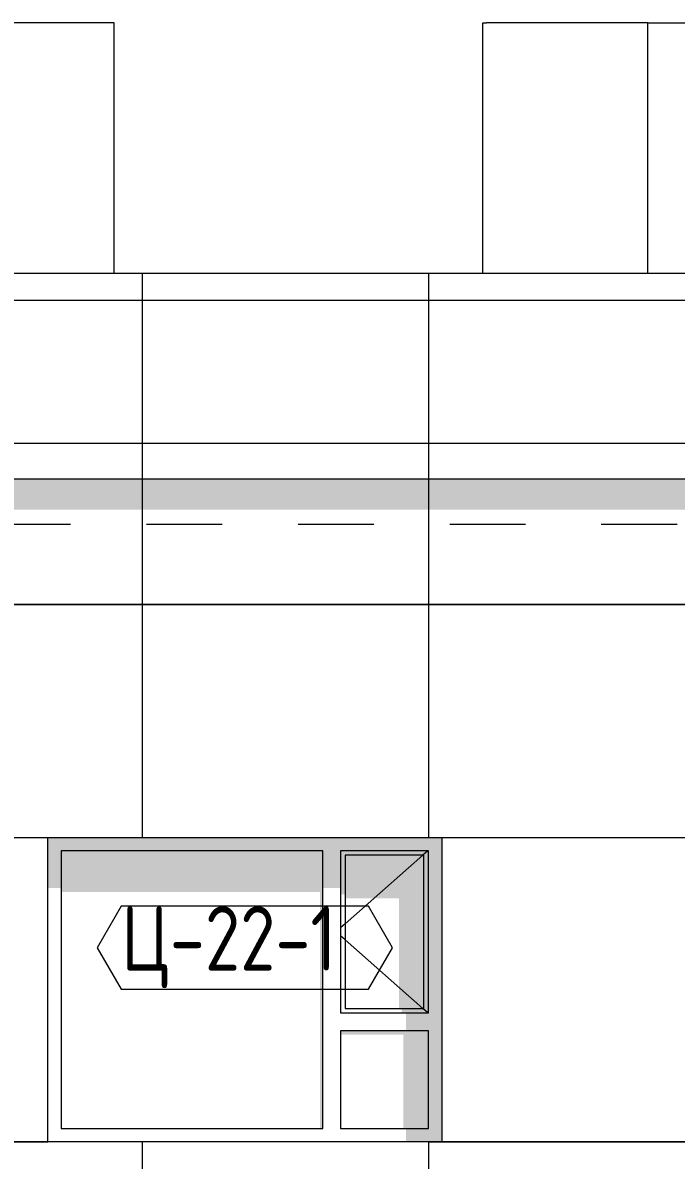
# Model space of a CAD drawing. Header units: millimetres. Extents: x 18162 to 7085488, y 72188 to 247925.
# Drawn here: x 5817469 to 5821118, y 151881 to 158234 of the extents above; entities that cross this region are included whole.
import ezdxf

# ---------------------------------------------------------------- set-up
doc = ezdxf.new("R2010")
doc.units = ezdxf.units.MM
doc.header["$MEASUREMENT"] = 0
doc.linetypes.add('Dashed', pattern=[423.333333, 211.666667, -211.666667])
doc.layers.add('Archicad Windows', color=7, linetype='Continuous')
doc.layers.add('Structural - Bearing', color=7, linetype='Continuous')
doc.styles.add('GENERATED_STYLE_3', font='', dxfattribs={"width": 0.8})
doc.styles.get('GENERATED_STYLE_3').set_extended_font_data('ISOCPEUR MON')
doc.dimstyles.new('GENERATED_STYLE__19', dxfattribs={"dimtxt": 440.00001, "dimasz": 228, "dimexe": 0.18, "dimexo": 31028.935828, "dimgap": 0, "dimtad": 1, "dimdec": 0, "dimzin": 0, "dimdsep": 46, "dimtxsty": 'GENERATED_STYLE_3', "dimblk": 'ARROWHEAD_2', "dimblk1": 'ARROWHEAD_2', "dimblk2": 'ARROWHEAD_2', "dimcen": 0.09, "dimclrd": 13, "dimclre": 13, "dimclrt": 13, "dimadec": 0, "dimazin": 0, "dimtfac": 1, "dimtdec": 4, "dimtmove": 0, "dimatfit": 3, "dimfxl": 1, "dimtolj": 1, "dimtzin": 0, "dimarcsym": 0})
doc.dimstyles.new('GENERATED_STYLE__23', dxfattribs={"dimtxt": 440.00001, "dimasz": 228, "dimexe": 0.18, "dimexo": 8313.817061, "dimgap": 0, "dimtad": 1, "dimdec": 0, "dimzin": 0, "dimdsep": 46, "dimtxsty": 'GENERATED_STYLE_3', "dimblk": 'ARROWHEAD_2', "dimblk1": 'ARROWHEAD_2', "dimblk2": 'ARROWHEAD_2', "dimcen": 0.09, "dimclrd": 13, "dimclre": 13, "dimclrt": 13, "dimadec": 0, "dimazin": 0, "dimtfac": 1, "dimtdec": 4, "dimtmove": 0, "dimatfit": 3, "dimfxl": 1, "dimtolj": 1, "dimtzin": 0, "dimarcsym": 0})
doc.dimstyles.new('GENERATED_STYLE__24', dxfattribs={"dimtxt": 440.00001, "dimasz": 228, "dimexe": 0.18, "dimexo": 8289.292714, "dimgap": 0, "dimtad": 1, "dimdec": 0, "dimzin": 0, "dimdsep": 46, "dimtxsty": 'GENERATED_STYLE_3', "dimblk": 'ARROWHEAD_2', "dimblk1": 'ARROWHEAD_2', "dimblk2": 'ARROWHEAD_2', "dimcen": 0.09, "dimclrd": 13, "dimclre": 13, "dimclrt": 13, "dimadec": 0, "dimazin": 0, "dimtfac": 1, "dimtdec": 4, "dimtmove": 0, "dimatfit": 3, "dimfxl": 1, "dimtolj": 1, "dimtzin": 0, "dimarcsym": 0})
doc.dimstyles.new('GENERATED_STYLE__25', dxfattribs={"dimtxt": 440.00001, "dimasz": 228, "dimexe": 0.18, "dimexo": 8181.554887, "dimgap": 0, "dimtad": 1, "dimdec": 0, "dimzin": 0, "dimdsep": 46, "dimtxsty": 'GENERATED_STYLE_3', "dimblk": 'ARROWHEAD_2', "dimblk1": 'ARROWHEAD_2', "dimblk2": 'ARROWHEAD_2', "dimcen": 0.09, "dimclrd": 13, "dimclre": 13, "dimclrt": 13, "dimadec": 0, "dimazin": 0, "dimtfac": 1, "dimtdec": 4, "dimtmove": 0, "dimatfit": 3, "dimfxl": 1, "dimtolj": 1, "dimtzin": 0, "dimarcsym": 0})

# ---------------------------------------------------------------- blocks, each defined once
blk = doc.blocks.new('*X2449', base_point=(5785635.3, 106384.1))
at = {"layer": 'Structural - Bearing', "color": 8, "linetype": 'Continuous', "lineweight": 13}
for p, q in [((5818135.3, 155884.1), (5818135.3, 155684.1)), ((5819735.3, 155884.1), (5819735.3, 155684.1)), ((5821335.3, 155884.1), (5821335.3, 155684.1)), ((5822935.3, 155884.1), (5822935.3, 155684.1))]:
    blk.add_line(p, q, dxfattribs=at)
blk = doc.blocks.new('*X2463', base_point=(5785635.3, 106384.1))
at = {"layer": 'Structural - Bearing', "color": 7, "linetype": 'Continuous', "lineweight": 9}
for p, q in [((5818135.3, 155334.1), (5818135.3, 154984.1)), ((5819735.3, 155334.1), (5819735.3, 154984.1)), ((5821335.3, 155334.1), (5821335.3, 154984.1)), ((5822935.3, 155334.1), (5822935.3, 154984.1)), ((5816708.8, 154984.1), (5817635.3, 154984.1)), ((5817635.3, 154984.1), (5816708.8, 154984.1)), ((5818135.3, 154984.1), (5817635.3, 154984.1)), ((5817635.3, 154984.1), (5818135.3, 154984.1)), ((5818135.3, 154984.1), (5819235.3, 154984.1)), ((5818135.3, 154984.1), (5818135.3, 154384.1)), ((5819235.3, 154984.1), (5818135.3, 154984.1)), ((5819735.3, 154984.1), (5819235.3, 154984.1)), ((5819235.3, 154984.1), (5819735.3, 154984.1)), ((5819735.3, 154984.1), (5820835.3, 154984.1)), ((5819735.3, 154984.1), (5819735.3, 154384.1)), ((5820835.3, 154984.1), (5819735.3, 154984.1)), ((5821335.3, 154984.1), (5820835.3, 154984.1)), ((5820835.3, 154984.1), (5821335.3, 154984.1)), ((5821335.3, 154984.1), (5822435.3, 154984.1)), ((5821335.3, 154984.1), (5821335.3, 154384.1)), ((5822435.3, 154984.1), (5821335.3, 154984.1)), ((5822935.3, 154984.1), (5822435.3, 154984.1)), ((5822435.3, 154984.1), (5822935.3, 154984.1)), ((5822935.3, 154984.1), (5823808.8, 154984.1)), ((5822935.3, 154984.1), (5822935.3, 154384.1)), ((5823808.8, 154984.1), (5822935.3, 154984.1)), ((5818135.3, 154384.1), (5818135.3, 153684.1)), ((5819735.3, 154384.1), (5819735.3, 153684.1)), ((5821335.3, 154384.1), (5821335.3, 153684.1)), ((5822935.3, 154384.1), (5822935.3, 151984.1)), ((5816708.8, 153684.1), (5817608.8, 153684.1)), ((5819808.8, 153684.1), (5820835.3, 153684.1)), ((5820835.3, 153684.1), (5821208.8, 153684.1)), ((5822808.8, 153684.1), (5822935.3, 153684.1)), ((5822935.3, 153684.1), (5823808.8, 153684.1)), ((5816708.8, 151984.1), (5817608.8, 151984.1)), ((5817608.8, 151984.1), (5816708.8, 151984.1)), ((5818135.3, 151984.1), (5818135.3, 151384.1)), ((5819735.3, 151984.1), (5820835.3, 151984.1)), ((5819735.3, 151984.1), (5819735.3, 151384.1)), ((5820835.3, 151984.1), (5819808.8, 151984.1)), ((5821208.8, 151984.1), (5820835.3, 151984.1)), ((5820835.3, 151984.1), (5821208.8, 151984.1)), ((5821335.3, 151984.1), (5821335.3, 151384.1)), ((5822935.3, 151984.1), (5822808.8, 151984.1)), ((5822935.3, 151984.1), (5823808.8, 151984.1)), ((5822935.3, 151984.1), (5822935.3, 151384.1)), ((5823808.8, 151984.1), (5822935.3, 151984.1)), ((5818135.3, 151384.1), (5818135.3, 151334.1)), ((5819735.3, 151384.1), (5819735.3, 151334.1)), ((5821335.3, 151384.1), (5821335.3, 151334.1)), ((5822935.3, 151384.1), (5822935.3, 151334.1))]:
    blk.add_line(p, q, dxfattribs=at)
blk = doc.blocks.new('*X2472', base_point=(5785635.3, 106384.1))
at = {"layer": 'Structural - Bearing', "color": 7, "linetype": 'Continuous', "lineweight": 9}
for p, q in [((5818135.3, 156834.1), (5818135.3, 155884.1)), ((5819735.3, 156834.1), (5819735.3, 155884.1)), ((5821335.3, 156834.1), (5821335.3, 155884.1)), ((5822935.3, 156834.1), (5822935.3, 155884.1)), ((5816708.8, 156684.1), (5817635.3, 156684.1)), ((5817635.3, 156684.1), (5818135.3, 156684.1)), ((5818135.3, 156684.1), (5819235.3, 156684.1)), ((5819235.3, 156684.1), (5819735.3, 156684.1)), ((5819735.3, 156684.1), (5820835.3, 156684.1)), ((5820835.3, 156684.1), (5821335.3, 156684.1)), ((5821335.3, 156684.1), (5822435.3, 156684.1)), ((5822435.3, 156684.1), (5822935.3, 156684.1)), ((5822935.3, 156684.1), (5823808.8, 156684.1))]:
    blk.add_line(p, q, dxfattribs=at)
blk = doc.blocks.new('*X2473', base_point=(5785635.3, 106384.1))
at = {"layer": 'Structural - Bearing', "color": 7, "linetype": 'Continuous', "lineweight": 9}
for p, q in [((5818135.3, 155684.1), (5818135.3, 155334.1)), ((5819735.3, 155684.1), (5819735.3, 155334.1)), ((5821335.3, 155684.1), (5821335.3, 155334.1)), ((5822935.3, 155684.1), (5822935.3, 155334.1))]:
    blk.add_line(p, q, dxfattribs=at)
blk = doc.blocks.new('*D2623', base_point=(5785635.3, 106384.1))
at = {"color": 12, "linetype": 'Continuous', "lineweight": 35}
for p, q in [((5838328.4, 152770.7), (5838628.4, 152597.5)), ((5838328.4, 151420.7), (5838628.4, 151247.5))]:
    blk.add_line(p, q, dxfattribs=at)
at = {"color": 13, "linetype": 'Continuous', "lineweight": 13}
for p, q in [((5838703.4, 152684.1), (5837187.8, 152684.1)), ((5838478.4, 151334.1), (5838478.4, 152684.1)), ((5838703.4, 151334.1), (5837187.8, 151334.1))]:
    blk.add_line(p, q, dxfattribs=at)
at = {"color": 13, "lineweight": 13, "insert": (5838605.9, 151490.9), "char_height": 440, "attachment_point": 7, "rotation": 90, "style": 'GENERATED_STYLE_3'}
blk.add_mtext('\\A1;{\\pql;\\fISOCPEUR MON|b0|i0|c0|p0;\\W0.800000;1,350}', dxfattribs=at)
blk = doc.blocks.new('ARROWHEAD_2')
at = {"color": 0, "linetype": 'Continuous', "lineweight": 0}
for p, q in [((-0.378, -0.655), (0.378, 0.655)), ((0, 0), (-1, 0))]:
    blk.add_line(p, q, dxfattribs=at)
blk = doc.blocks.new('*D2624', base_point=(5785635.3, 106384.1))
at = {"color": 12, "linetype": 'Continuous', "lineweight": 35}
for p, q in [((5838328.4, 155770.7), (5838628.4, 155597.5)), ((5838328.4, 152770.7), (5838628.4, 152597.5))]:
    blk.add_line(p, q, dxfattribs=at)
at = {"color": 13, "linetype": 'Continuous', "lineweight": 13}
for p, q in [((5838703.4, 155684.1), (5824852.6, 155684.1)), ((5838478.4, 152684.1), (5838478.4, 155684.1)), ((5838703.4, 152684.1), (5837187.8, 152684.1))]:
    blk.add_line(p, q, dxfattribs=at)
at = {"color": 13, "lineweight": 13, "char_height": 440, "attachment_point": 7, "rotation": 90, "style": 'GENERATED_STYLE_3'}
for s, insert in [('\\A1;{\\pql;\\fISOCPEUR MON|b0|i0|c0|p0;\\W0.800000;200}', (5838518.1, 154859.7)), ('\\A1;{\\pql;\\fISOCPEUR MON|b0|i0|c0|p0;\\W0.800000;3,000}', (5838605.9, 153261.9))]:
    blk.add_mtext(s, dxfattribs=dict(at, insert=insert))
blk = doc.blocks.new('*D2625', base_point=(5785635.3, 106384.1))
at = {"color": 12, "linetype": 'Continuous', "lineweight": 35}
for p, q in [((5838328.4, 155970.7), (5838628.4, 155797.5)), ((5838328.4, 155770.7), (5838628.4, 155597.5))]:
    blk.add_line(p, q, dxfattribs=at)
at = {"color": 13, "linetype": 'Continuous', "lineweight": 13}
for p, q in [((5838703.4, 155884.1), (5824828.1, 155884.1)), ((5838478.4, 155684.1), (5838478.4, 155884.1)), ((5838703.4, 155684.1), (5824852.6, 155684.1))]:
    blk.add_line(p, q, dxfattribs=at)
blk = doc.blocks.new('*D2626', base_point=(5785635.3, 106384.1))
at = {"color": 12, "linetype": 'Continuous', "lineweight": 35}
for p, q in [((5838628.4, 156747.5), (5838328.4, 156920.7)), ((5838328.4, 155970.7), (5838628.4, 155797.5))]:
    blk.add_line(p, q, dxfattribs=at)
at = {"color": 13, "linetype": 'Continuous', "lineweight": 13}
for p, q in [((5838478.4, 156834.1), (5838478.4, 156980.8)), ((5838703.4, 156834.1), (5824840.4, 156834.1)), ((5838478.4, 155884.1), (5838478.4, 156834.1)), ((5838703.4, 155884.1), (5824828.1, 155884.1))]:
    blk.add_line(p, q, dxfattribs=at)
at = {"color": 13, "lineweight": 13, "insert": (5838518.1, 155990.2), "char_height": 440, "attachment_point": 7, "rotation": 90, "style": 'GENERATED_STYLE_3'}
blk.add_mtext('\\A1;{\\pql;\\fISOCPEUR MON|b0|i0|c0|p0;\\W0.800000;950}', dxfattribs=at)
blk = doc.blocks.new('Label_193_3', base_point=(5818708.8, 152834.1))
at = {"color": 13, "linetype": 'Continuous', "lineweight": 13, "flags": 128}
blk.add_lwpolyline([(5817884.9, 153068.3), (5818019, 152836.1), (5819398.6, 152836.1), (5819532.7, 153068.3), (5819398.6, 153300.6), (5818019, 153300.6)], close=True, dxfattribs=at)
at = {"color": 13, "lineweight": 13, "insert": (5818019, 153299.9), "char_height": 360, "attachment_point": 1, "style": 'GENERATED_STYLE_3'}
blk.add_mtext('\\A1;{\\pql;\\pt0,253000;\\fISOCPEUR MON|b0|i0|c0|p0;\\W0.800000;Ц-22-1\\fISOCPEUR MON|b0|i0|c0|p0;\\W0.800000;\\A1{\\H.66x;\\S^  ;}\\fISOCPEUR MON|b0|i0|c0|p0;\\W0.800000;\\fISOCPEUR MON|b0|i0|c0|p0;\\W0.800000;\\A1{\\H.66x;\\S^  ;}\\fISOCPEUR MON|b0|i0|c0|p0;\\W0.800000; \\fISOCPEUR MON|b0|i0|c0|p0;\\W0.800000;\\fISOCPEUR MON|b0|i0|c0|p0;\\W0.800000;\\fISOCPEUR MON|b0|i0|c0|p0;\\W0.800000;\\fISOCPEUR MON|b0|i0|c0|p0;\\W0.800000;\\fISOCPEUR MON|b0|i0|c0|p0;\\W0.800000;\\fISOCPEUR MON|b0|i0|c0|p0;\\W0.800000;\\fISOCPEUR MON|b0|i0|c0|p0;\\W0.800000;\\fISOCPEUR MON|b0|i0|c0|p0;\\W0.800000;\\fISOCPEUR MON|b0|i0|c0|p0;\\W0.800000;\\fISOCPEUR MON|b0|i0|c0|p0;\\W0.800000;\\fISOCPEUR MON|b0|i0|c0|p0;\\W0.800000;\\fISOCPEUR MON|b0|i0|c0|p0;\\W0.800000;\\fISOCPEUR MON|b0|i0|c0|p0;\\W0.800000;\\fISOCPEUR MON|b0|i0|c0|p0;\\W0.800000;\\fISOCPEUR MON|b0|i0|c0|p0;\\W0.800000;\\fISOCPEUR MON|b0|i0|c0|p0;\\W0.800000;\\fISOCPEUR MON|b0|i0|c0|p0;\\W0.800000;\\fISOCPEUR MON|b0|i0|c0|p0;\\W0.800000;\\fISOCPEUR MON|b0|i0|c0|p0;\\W0.800000;\\fISOCPEUR MON|b0|i0|c0|p0;\\W0.800000;\\fISOCPEUR MON|b0|i0|c0|p0;\\W0.800000;\\fISOCPEUR MON|b0|i0|c0|p0;\\W0.800000;\\fISOCPEUR MON|b0|i0|c0|p0;\\W0.800000;\\fISOCPEUR MON|b0|i0|c0|p0;\\W0.800000;\\fISOCPEUR MON|b0|i0|c0|p0;\\W0.800000;\\fISOCPEUR MON|b0|i0|c0|p0;\\W0.800000;\\fISOCPEUR MON|b0|i0|c0|p0;\\W0.800000;\\fISOCPEUR MON|b0|i0|c0|p0;\\W0.800000;\\fISOCPEUR MON|b0|i0|c0|p0;\\W0.800000;\\fISOCPEUR MON|b0|i0|c0|p0;\\W0.800000;\\fISOCPEUR MON|b0|i0|c0|p0;\\W0.800000;\\fISOCPEUR MON|b0|i0|c0|p0;\\W0.800000;\\fISOCPEUR MON|b0|i0|c0|p0;\\W0.800000;\\fISOCPEUR MON|b0|i0|c0|p0;\\W0.800000;\\fISOCPEUR MON|b0|i0|c0|p0;\\W0.800000;\\fISOCPEUR MON|b0|i0|c0|p0;\\W0.800000;\\fISOCPEUR MON|b0|i0|c0|p0;\\W0.800000;\\fISOCPEUR MON|b0|i0|c0|p0;\\W0.800000;\\fISOCPEUR MON|b0|i0|c0|p0;\\W0.800000;\\fISOCPEUR MON|b0|i0|c0|p0;\\W0.800000;\\fISOCPEUR MON|b0|i0|c0|p0;\\W0.800000;\\fISOCPEUR MON|b0|i0|c0|p0;\\W0.800000;\\fISOCPEUR MON|b0|i0|c0|p0;\\W0.800000;}', dxfattribs=at)

msp = doc.modelspace()

# ---------------------------------------------------------------- hatches: boundary and pattern name
at = {"layer": 'Archicad Windows', "linetype": 'Continuous', "lineweight": 0}
for points in [[(5817608.8, 153609.1), (5817683.8, 153609.1), (5819143.8, 153609.1), (5819243.8, 153609.1), (5819733.8, 153609.1), (5819808.8, 153609.1), (5819808.8, 153684.1), (5817608.8, 153684.1)], [(5817608.8, 153401.2), (5817683.8, 153401.2), (5817683.8, 153609.1), (5817608.8, 153609.1)], [(5817683.8, 153380), (5819128.8, 153380), (5819128.8, 152059.1), (5819143.8, 152059.1), (5819143.8, 153609.1), (5817683.8, 153609.1)], [(5819243.8, 153609.1), (5819143.8, 153609.1), (5819143.8, 153401.2), (5819243.8, 153401.2)], [(5819733.8, 153609.1), (5819243.8, 153609.1), (5819243.8, 153584.1), (5819268.8, 153584.1), (5819708.8, 153584.1), (5819733.8, 153584.1)], [(5819268.8, 153584.1), (5819243.8, 153584.1), (5819243.8, 153365.9), (5819268.8, 153365.9)], [(5819708.8, 153584.1), (5819268.8, 153584.1), (5819268.8, 153344.7), (5819568.8, 153344.7), (5819568.8, 152729.1), (5819708.8, 152729.1)], [(5819708.8, 152729.1), (5819733.8, 152729.1), (5819733.8, 153584.1), (5819708.8, 153584.1)], [(5819733.8, 152704.1), (5819733.8, 152604.1), (5819733.8, 152059.1), (5819808.8, 152059.1), (5819808.8, 153609.1), (5819733.8, 153609.1)], [(5819733.8, 152729.1), (5819583.8, 152729.1), (5819583.8, 152704.1), (5819733.8, 152704.1)], [(5819733.8, 152704.1), (5819608.8, 152704.1), (5819608.8, 152604.1), (5819733.8, 152604.1)], [(5819243.8, 152604.1), (5819243.8, 152582.9), (5819593.8, 152582.9), (5819593.8, 152059.1), (5819733.8, 152059.1), (5819733.8, 152604.1)], [(5819608.8, 151984.1), (5819808.8, 151984.1), (5819808.8, 152059.1), (5819608.8, 152059.1)]]:
    msp.add_hatch(color=49, dxfattribs=at).paths.add_polyline_path(points)
at = {"layer": 'Structural - Bearing', "linetype": 'Continuous', "lineweight": 0}
msp.add_hatch(color=49, dxfattribs=at).paths.add_polyline_path([(5816708.8, 155684.1), (5816708.8, 155514.4), (5823808.8, 155514.4), (5823808.8, 155684.1)])

# ---------------------------------------------------------------- linework, layer by layer
at = {"color": 8, "linetype": 'Dashed', "lineweight": 13, "ltscale": 2}
msp.add_line((5800379.4, 155434.1), (5841359.8, 155434.1), dxfattribs=at)
at = {"layer": 'Archicad Windows', "color": 7, "linetype": 'Continuous', "lineweight": 13}
for p, q in [((5817608.8, 151984.1), (5817608.8, 153684.1)), ((5817608.8, 153684.1), (5819808.8, 153684.1)), ((5819808.8, 153684.1), (5819808.8, 151984.1)), ((5819808.8, 151984.1), (5817608.8, 151984.1))]:
    msp.add_line(p, q, dxfattribs=at)
at = {"layer": 'Archicad Windows', "color": 7, "linetype": 'Continuous', "lineweight": 9}
for p, q in [((5817683.8, 153609.1), (5817683.8, 152059.1)), ((5819143.8, 153609.1), (5817683.8, 153609.1)), ((5819143.8, 152059.1), (5819143.8, 153609.1)), ((5819243.8, 153609.1), (5819243.8, 152704.1)), ((5819733.8, 153609.1), (5819243.8, 153609.1)), ((5819268.8, 153584.1), (5819268.8, 152729.1)), ((5819708.8, 153584.1), (5819268.8, 153584.1)), ((5819702.3, 153584.1), (5819268.8, 153200.8)), ((5819730.6, 153609.1), (5819702.3, 153584.1)), ((5819708.8, 152729.1), (5819708.8, 153584.1)), ((5819733.8, 152704.1), (5819733.8, 153609.1)), ((5819268.8, 153200.8), (5819243.8, 153178.7)), ((5819268.8, 153112.4), (5819243.8, 153134.5)), ((5819702.3, 152729.1), (5819268.8, 153112.4)), ((5819268.8, 152729.1), (5819708.8, 152729.1)), ((5819730.6, 152704.1), (5819702.3, 152729.1)), ((5819243.8, 152704.1), (5819733.8, 152704.1)), ((5819243.8, 152604.1), (5819243.8, 152059.1)), ((5819733.8, 152604.1), (5819243.8, 152604.1)), ((5819733.8, 152059.1), (5819733.8, 152604.1)), ((5817683.8, 152059.1), (5819143.8, 152059.1)), ((5819243.8, 152059.1), (5819733.8, 152059.1))]:
    msp.add_line(p, q, dxfattribs=at)
at = {"layer": 'Structural - Bearing', "color": 7, "linetype": 'Continuous', "lineweight": 13}
for p, q in [((5817979.2, 158234.1), (5816858.8, 158234.1)), ((5817979.2, 156834.1), (5817979.2, 158234.1)), ((5820038.6, 158234.1), (5820058.6, 158234.1)), ((5820038.6, 156834.1), (5820038.6, 158234.1)), ((5820958.8, 158234.1), (5820058.6, 158234.1)), ((5820958.8, 158234.1), (5820978.8, 158234.1)), ((5820958.8, 156834.1), (5820958.8, 158234.1)), ((5820978.8, 158234.1), (5821998.8, 158234.1)), ((5823808.8, 156834.1), (5816708.8, 156834.1)), ((5823978.8, 155884.1), (5816738.8, 155884.1)), ((5823978.8, 155684.1), (5816738.8, 155684.1))]:
    msp.add_line(p, q, dxfattribs=at)

# ---------------------------------------------------------------- block references
at = {"color": 12, "linetype": 'Continuous', "lineweight": 13}
msp.add_blockref('Label_193_3', (5818708.8, 152834.1), dxfattribs=at)
at = {"layer": 'Structural - Bearing', "lineweight": 0}
for name in ['*X2472', '*X2449', '*X2473', '*X2463']:
    msp.add_blockref(name, (5785635.3, 106384.1), dxfattribs=at)

# ---------------------------------------------------------------- dimensions: what is measured, and where the dimension line sits
at = {"color": 13, "linetype": 'Continuous', "lineweight": 13}
for base, p1, p2, dimstyle, picture, middle in [((5838478.4, 156834.1), (5816538.8, 155884.1), (5816658.8, 156834.1), 'GENERATED_STYLE__25', '*D2626', (5838170.4, 156492.5)), ((5838478.4, 155884.1), (5816538.8, 155684.1), (5816538.8, 155884.1), 'GENERATED_STYLE__24', '*D2625', (5838170.4, 155361.9)), ((5838478.4, 155684.1), (5806158.8, 152684.1), (5816538.8, 155684.1), 'GENERATED_STYLE__23', '*D2624', (5838170.4, 153999)), ((5838478.4, 152684.1), (5804808.8, 151334.1), (5806158.8, 152684.1), 'GENERATED_STYLE__19', '*D2623', (5838170.4, 152228))]:
    dim = msp.add_linear_dim(base=base, p1=p1, p2=p2, angle=90, dimstyle=dimstyle, dxfattribs=at)
    dim.commit()
    dim.dimension.update_dxf_attribs({"geometry": picture, "text_midpoint": middle, "dimtype": 160, "text_rotation": 90})

doc.saveas('drawing.dxf')
